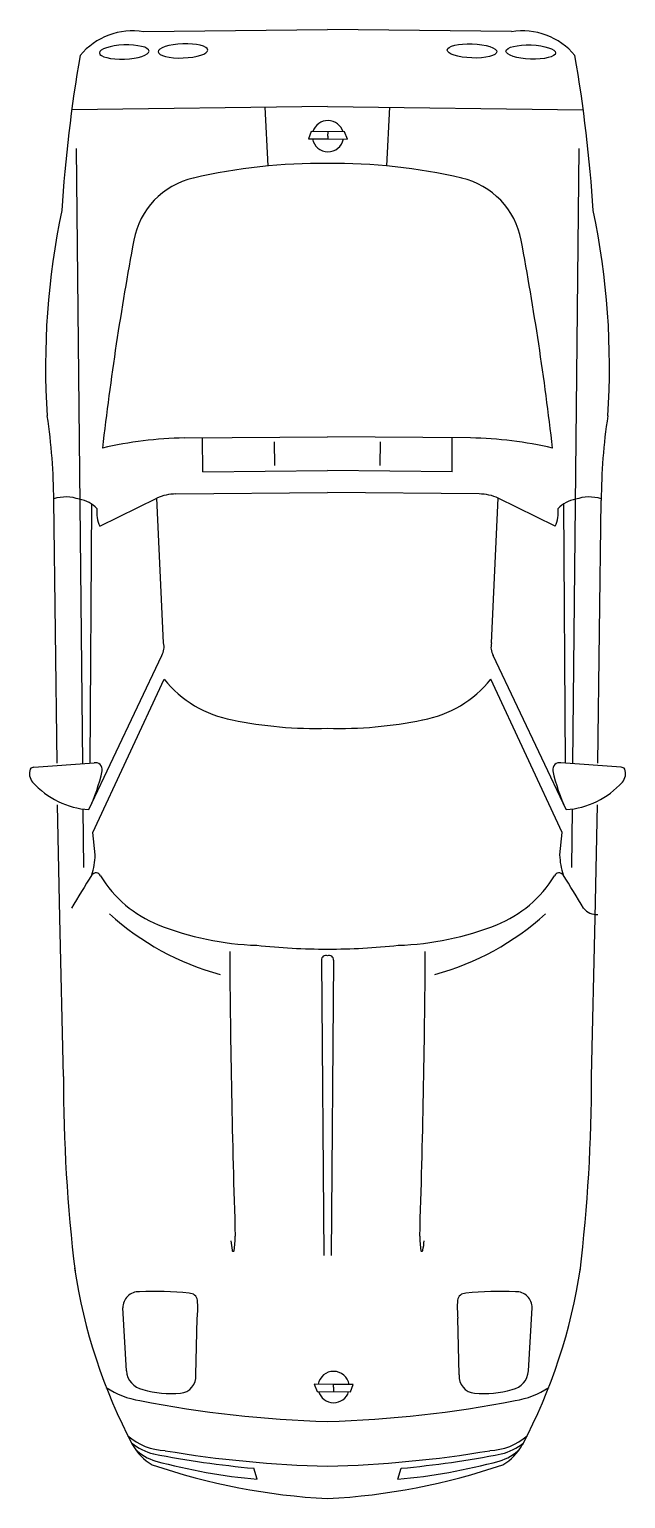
# Model space of a CAD drawing. Header units: metres. Extents: x 20.52 to 22.42, y 16.04 to 20.74.
import ezdxf

# ---------------------------------------------------------------- set-up
doc = ezdxf.new("R2010")
doc.units = ezdxf.units.M

msp = doc.modelspace()

# ---------------------------------------------------------------- linework, layer by layer
at = {"color": 0}
for p, q in [((20.8825, 20.731), (21.47, 20.7382)), ((22.0574, 20.731), (21.47, 20.7382)), ((21.47, 20.4918), (20.6532, 20.4816)), ((21.2804, 20.3017), (21.2709, 20.4893)), ((21.47, 20.4918), (22.2868, 20.4816)), ((21.6596, 20.3017), (21.669, 20.4893)), ((21.4173, 20.4118), (21.4093, 20.389)), ((21.4093, 20.389), (21.4714, 20.3885)), ((21.5245, 20.4109), (21.4173, 20.4118)), ((21.4715, 20.397), (21.4714, 20.3885)), ((21.4714, 20.3885), (21.5336, 20.3879)), ((21.4715, 20.397), (21.4716, 20.4113)), ((21.5336, 20.3879), (21.5245, 20.4109)), ((20.6671, 20.3574), (20.6875, 18.392)), ((22.2729, 20.3574), (22.2525, 18.392)), ((21.0132, 19.4328), (21.47, 19.4366)), ((21.0721, 19.3248), (21.0712, 19.4333)), ((21.3016, 19.3444), (21.301, 19.4201)), ((21.9268, 19.4328), (21.47, 19.4366)), ((21.6383, 19.3444), (21.639, 19.4201)), ((21.8678, 19.3248), (21.8687, 19.4333)), ((21.0721, 19.3248), (21.47, 19.3282)), ((21.8678, 19.3248), (21.47, 19.3282)), ((20.9857, 19.2538), (21.47, 19.2579)), ((21.9543, 19.2538), (21.47, 19.2579)), ((20.6065, 18.3931), (20.5956, 19.2325)), ((20.7162, 19.2219), (20.7105, 18.3937)), ((20.7429, 19.1504), (20.9245, 19.24)), ((20.9458, 18.7779), (20.9245, 19.24)), ((21.9942, 18.7779), (22.0155, 19.24)), ((22.1971, 19.1504), (22.0155, 19.24)), ((22.2238, 19.2219), (22.2294, 18.3937)), ((22.3335, 18.3931), (22.3443, 19.2325)), ((20.7081, 18.245), (20.9403, 18.7379)), ((22.2319, 18.245), (21.9996, 18.7379)), ((20.7206, 18.1721), (20.9484, 18.6618)), ((22.2194, 18.1721), (21.9916, 18.6618)), ((20.5317, 18.3804), (20.7242, 18.3947)), ((22.4082, 18.3804), (22.2157, 18.3947)), ((20.6146, 17.8992), (20.6076, 18.2599)), ((20.689, 18.2469), (20.6909, 18.0601)), ((22.251, 18.2469), (22.249, 18.0601)), ((22.3253, 17.8992), (22.3323, 18.2599)), ((20.7284, 18.1002), (20.7206, 18.1721)), ((22.2116, 18.1002), (22.2194, 18.1721)), ((20.6263, 17.3926), (20.6146, 17.8992)), ((22.3136, 17.3926), (22.3253, 17.8992)), ((21.4505, 17.764), (21.4578, 16.8202)), ((21.4894, 17.764), (21.4822, 16.8202)), ((20.8281, 16.4515), (20.8164, 16.6526)), ((22.1119, 16.4515), (22.1236, 16.6526)), ((21.0493, 16.4385), (21.054, 16.6198)), ((21.8906, 16.4385), (21.886, 16.6198)), ((21.4275, 16.409), (21.4366, 16.3861)), ((21.4896, 16.4085), (21.4275, 16.409)), ((21.4366, 16.3861), (21.5437, 16.3851)), ((21.4896, 16.3999), (21.4894, 16.3856)), ((21.5518, 16.4079), (21.4896, 16.4085)), ((21.4896, 16.3999), (21.4896, 16.4085)), ((21.5437, 16.3851), (21.5518, 16.4079)), ((21.2454, 16.1055), (21.235, 16.1403)), ((21.6945, 16.1055), (21.7049, 16.1403))]:
    msp.add_line(p, q, dxfattribs=at)
for centre, radius, start, end in [((20.8481, 20.5135), 0.2201, 80.9997, 139.9211), ((22.0919, 20.5135), 0.2201, 40.0789, 99.0003), ((25.4558, 19.8387), 4.8454, 170.2983, 176.208), ((17.4842, 19.8387), 4.8454, 3.792, 9.7017), ((21.4715, 20.397), 0.0501, 16.0615, 162.9641), ((21.4715, 20.397), 0.0501, 189.3527, 349.6729), ((21.4526, 18.4836), 1.8262, 89.4545, 103.0111), ((21.4874, 18.4836), 1.8262, 76.9889, 90.5455), ((21.0979, 20.0185), 0.2509, 103.0111, 169.4207), ((21.842, 20.0185), 0.2509, 10.5793, 76.9889), ((22.9879, 19.6628), 2.4185, 168.1562, 183.7851), ((19.952, 19.6628), 2.4185, 356.2149, 11.8438), ((30.3675, 18.2872), 9.6807, 169.42068, 173.39766), ((12.5725, 18.2872), 9.6807, 6.60234, 10.57932), ((18.7191, 19.2238), 1.8766, 0.2661, 8.5603), ((24.2209, 19.2238), 1.8766, 171.4397, 179.7339), ((21.0406, 18.1376), 1.2955, 91.2127, 102.9187), ((21.8994, 18.1376), 1.2955, 77.0813, 88.7873), ((20.9858, 19.1111), 0.1427, 90.037, 115.4255), ((21.9542, 19.1111), 0.1427, 64.5745, 89.963), ((20.6338, 19.111), 0.1331, 70.7291, 106.6571), ((20.6633, 19.1414), 0.0963, 43.0047, 81.3939), ((20.8398, 19.1952), 0.1068, 173.6247, 204.8328), ((22.1002, 19.1952), 0.1068, 335.1672, 6.3753), ((22.2767, 19.1414), 0.0963, 98.6061, 136.9953), ((22.3062, 19.111), 0.1331, 73.3429, 109.2709), ((20.8995, 18.7638), 0.0484, 327.5931, 16.9162), ((22.0405, 18.7638), 0.0484, 163.0838, 212.4069), ((21.2311, 18.8883), 0.3623, 218.7008, 259.6434), ((21.7089, 18.8883), 0.3623, 280.3566, 321.2992), ((21.4284, 19.7725), 1.268, 258.0545, 271.8785), ((21.5115, 19.7725), 1.268, 268.1215, 281.9455), ((20.5584, 18.3602), 0.0406, 159.1378, 222.027), ((20.5311, 18.3676), 0.0127, 87.3083, 146.7704), ((20.1742, 18.4965), 0.5902, 334.7725, 347.5721), ((20.7282, 18.3725), 0.0225, 352.4142, 100.1603), ((22.2117, 18.3725), 0.0225, 79.8397, 187.5858), ((22.7658, 18.4965), 0.5902, 192.4279, 205.2275), ((22.4088, 18.3676), 0.0127, 33.2296, 92.6917), ((22.3816, 18.3602), 0.0406, 317.973, 20.8622), ((20.7252, 18.5078), 0.2634, 221.5871, 266.2703), ((22.2147, 18.5078), 0.2634, 273.7297, 318.4129), ((20.5024, 18.1074), 0.2261, 341.664, 358.1772), ((22.4375, 18.1074), 0.2261, 181.8228, 198.336), ((28.5247, 13.1923), 9.1883, 148.18384, 148.96263), ((20.7301, 18.026), 0.0167, 25.9098, 141.9076), ((21.0737, 18.2337), 0.3849, 211.3814, 247.9756), ((21.8662, 18.2337), 0.3849, 292.0244, 328.6186), ((22.2098, 18.026), 0.0167, 38.0924, 154.0902), ((14.4153, 13.1923), 9.1883, 31.03737, 31.81616), ((21.3504, 18.5446), 0.8559, 227.6249, 254.8598), ((21.5896, 18.5446), 0.8559, 285.1402, 312.3751), ((22.3298, 17.9632), 0.0535, 218.7782, 273.8721), ((21.2766, 18.7565), 0.9457, 248.4595, 268.0145), ((21.6633, 18.7565), 0.9457, 271.9855, 291.5405), ((21.4734, 19.9511), 2.1519, 263.8773, 269.9096), ((21.4666, 19.9511), 2.1519, 270.0904, 276.1227), ((56.0606, 18.0161), 34.9037, 180.36806, 181.86269), ((21.4646, 17.7647), 0.0141, 67.4663, 182.4962), ((21.4753, 17.7647), 0.0141, 357.5038, 112.5337), ((-13.1206, 18.0161), 34.9037, 358.13731, 359.63194), ((25.8949, 17.3953), 5.2686, 180.0289, 186.8106), ((17.0451, 17.3953), 5.2686, 353.1894, 359.9711), ((21.3545, 16.8813), 0.1939, 184.2181, 193.1797), ((20.7891, 16.8875), 0.3862, 352.4614, 359.1138), ((22.1508, 16.8875), 0.3862, 180.8862, 187.5386), ((21.5855, 16.8813), 0.1939, 346.8203, 355.7819), ((21.1688, 16.8368), 0.00318, 175.2077, 0.5598), ((21.7711, 16.8368), 0.00318, 179.4402, 4.7923), ((22.3928, 17.0356), 1.7495, 188.4069, 207.9689), ((20.5472, 17.0356), 1.7495, 332.0311, 351.5931), ((20.8673, 16.6535), 0.0509, 87.6117, 181.0251), ((20.92, 15.7671), 0.9386, 83.4028, 93.0885), ((21.029, 16.6734), 0.0261, 7.9512, 92.5816), ((20.6713, 16.6541), 0.3842, 354.8784, 3.4078), ((22.2687, 16.6541), 0.3842, 176.5922, 185.1216), ((21.911, 16.6734), 0.0261, 87.4184, 172.0488), ((22.02, 15.7671), 0.9386, 86.9115, 96.5972), ((22.0727, 16.6535), 0.0509, 358.9749, 92.3883), ((20.892, 16.4551), 0.0641, 183.2199, 259.0979), ((20.9956, 16.4337), 0.054, 275.4888, 5.1036), ((21.4896, 16.3999), 0.0501, 9.3527, 169.6729), ((21.9444, 16.4337), 0.054, 174.8964, 264.5112), ((22.0479, 16.4551), 0.0641, 280.9021, 356.7801), ((20.9107, 16.6182), 0.2644, 236.1472, 261.2934), ((20.9722, 16.7018), 0.323, 253.4013, 275.0715), ((21.4896, 16.3999), 0.0501, 196.0615, 342.9641), ((21.9678, 16.7018), 0.323, 264.9285, 286.5987), ((22.0293, 16.6182), 0.2644, 278.7066, 303.8528), ((21.5596, 19.8178), 3.5288, 258.7421, 268.5451), ((21.3804, 19.8178), 3.5288, 271.4549, 281.2579), ((20.9604, 16.3908), 0.1944, 228.848, 267.3476), ((21.9795, 16.3908), 0.1944, 272.6524, 311.152), ((20.953, 16.3503), 0.1684, 229.7209, 256.8854), ((20.99, 16.2922), 0.1619, 208.44, 240.403), ((20.9622, 16.3072), 0.1495, 224.0941, 254.1691), ((21.9778, 16.3072), 0.1495, 285.8309, 315.9059), ((21.987, 16.3503), 0.1684, 283.1146, 310.2791), ((21.9499, 16.2922), 0.1619, 299.597, 331.56), ((21.5808, 18.1216), 2.0812, 251.1994, 266.9484), ((21.5245, 19.2959), 3.1689, 258.9058, 264.7587), ((21.4125, 17.9767), 1.8787, 254.8469, 264.8994), ((21.5649, 19.8567), 3.7112, 260.486, 268.5352), ((21.3751, 19.8567), 3.7112, 271.4648, 279.514), ((21.3592, 18.1216), 2.0812, 273.0516, 288.8006), ((21.5275, 17.9767), 1.8787, 275.1006, 285.1531), ((21.4154, 19.2959), 3.1689, 275.2413, 281.0942)]:
    msp.add_arc(centre, radius, start, end, dxfattribs=at)
at = {"color": 0, "extrusion": (0, 0, -1)}
for centre in [(20.8207, 20.6659), (21.0083, 20.6694)]:
    msp.add_ellipse(centre, major_axis=(-0.0793, -0.0029), ratio=0.284135, dxfattribs=at)
at = {"color": 0}
for centre in [(21.9317, 20.6694), (22.1193, 20.6659)]:
    msp.add_ellipse(centre, major_axis=(0.0793, -0.0029), ratio=0.284135, dxfattribs=at)

doc.saveas('drawing.dxf')
